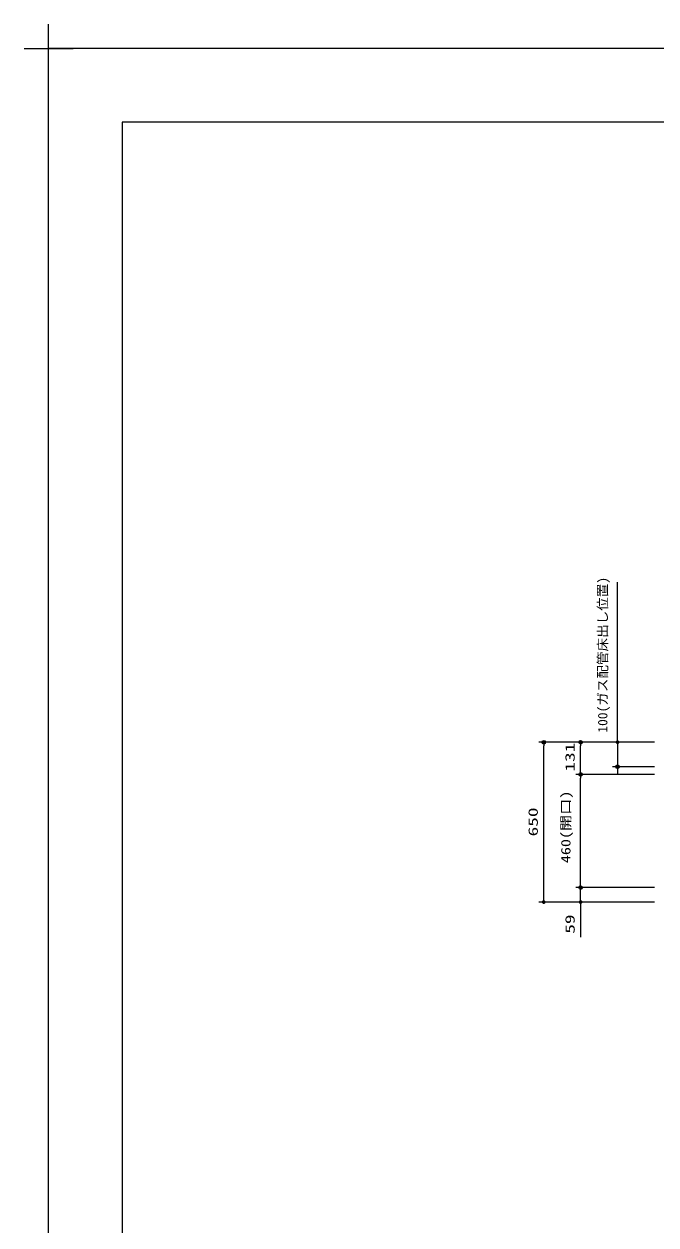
# Model space of a CAD drawing. Units: millimetres, scale not verified. Extents: x -9797 to 9797, y -4555 to 4555.
# Drawn here: x -9797 to -7228, y -328 to 4555 of the extents above; entities that cross this region are included whole.
import ezdxf
from ezdxf.enums import TextEntityAlignment as Align

# ---------------------------------------------------------------- set-up
doc = ezdxf.new("R2010")
doc.units = ezdxf.units.MM
doc.header["$LTSCALE"] = 30
doc.header["$PDMODE"] = 32
doc.header["$PDSIZE"] = 15
for name, color, linetype, lineweight in [('0-0_0', 7, 'Continuous', 25), ('0-3_寸法ﾚｲﾔｰ', 30, 'Continuous', 13), ('0-4_DEFPOINTS', 7, 'Continuous', 25), ('0-6_図面枠', 3, 'Continuous', 15), ('0-8_一般', 7, 'Continuous', 5)]:
    doc.layers.add(name, color=color, linetype=linetype, lineweight=lineweight)
doc.styles.add('ＭＳ ゴシック', font='')
doc.styles.get('ＭＳ ゴシック').set_extended_font_data('MS Gothic')

# ---------------------------------------------------------------- blocks, each defined once
blk = doc.blocks.new('_DOT')
at = {"layer": '0-0_0', "color": 30}
blk.add_line((-15, 0), (-30, 0), dxfattribs=at)
for points in [[(0, 0), (-15, 0), (-14.88, 1.88)], [(0, 0), (-14.88, -1.88), (-15, 0)], [(0, 0), (-14.88, 1.88), (-14.53, 3.73)], [(0, 0), (-14.53, -3.73), (-14.88, -1.88)], [(0, 0), (-14.53, 3.73), (-13.95, 5.52)], [(0, 0), (-13.95, -5.52), (-14.53, -3.73)], [(0, 0), (-13.95, 5.52), (-13.14, 7.23)], [(0, 0), (-13.14, -7.23), (-13.95, -5.52)], [(0, 0), (-13.14, 7.23), (-12.14, 8.82)], [(0, 0), (-12.14, -8.82), (-13.14, -7.23)], [(0, 0), (-12.14, 8.82), (-10.93, 10.27)], [(0, 0), (-10.93, -10.27), (-12.14, -8.82)], [(0, 0), (-10.93, 10.27), (-9.56, 11.56)], [(0, 0), (-9.56, -11.56), (-10.93, -10.27)], [(0, 0), (-9.56, 11.56), (-8.04, 12.66)], [(0, 0), (-8.04, -12.66), (-9.56, -11.56)], [(0, 0), (-8.04, 12.66), (-6.39, 13.57)], [(0, 0), (-6.39, -13.57), (-8.04, -12.66)], [(0, 0), (-6.39, 13.57), (-4.64, 14.27)], [(0, 0), (-4.64, -14.27), (-6.39, -13.57)], [(0, 0), (-4.64, 14.27), (-2.81, 14.73)], [(0, 0), (-2.81, -14.73), (-4.64, -14.27)], [(0, 0), (-2.81, 14.73), (-0.94, 14.97)], [(0, 0), (-0.94, -14.97), (-2.81, -14.73)], [(0, 0), (-0.94, 14.97), (0.94, 14.97)], [(0, 0), (0.94, -14.97), (-0.94, -14.97)], [(0, 0), (0.94, 14.97), (2.81, 14.73)], [(0, 0), (2.81, 14.73), (4.64, 14.27)], [(0, 0), (4.64, 14.27), (6.39, 13.57)], [(0, 0), (6.39, 13.57), (8.04, 12.66)], [(0, 0), (8.04, 12.66), (9.56, 11.56)], [(0, 0), (9.56, 11.56), (10.93, 10.27)], [(0, 0), (10.93, 10.27), (12.14, 8.82)], [(0, 0), (12.14, 8.82), (13.14, 7.23)], [(0, 0), (13.14, 7.23), (13.95, 5.52)], [(0, 0), (13.95, 5.52), (14.53, 3.73)], [(0, 0), (14.53, 3.73), (14.88, 1.88)], [(0, 0), (14.88, 1.88), (15, 0)], [(0, 0), (2.81, -14.73), (0.94, -14.97)], [(0, 0), (4.64, -14.27), (2.81, -14.73)], [(0, 0), (6.39, -13.57), (4.64, -14.27)], [(0, 0), (8.04, -12.66), (6.39, -13.57)], [(0, 0), (9.56, -11.56), (8.04, -12.66)], [(0, 0), (10.93, -10.27), (9.56, -11.56)], [(0, 0), (12.14, -8.82), (10.93, -10.27)], [(0, 0), (13.14, -7.23), (12.14, -8.82)], [(0, 0), (13.95, -5.52), (13.14, -7.23)], [(0, 0), (14.53, -3.73), (13.95, -5.52)], [(0, 0), (14.88, -1.88), (14.53, -3.73)], [(0, 0), (15, 0), (14.88, -1.88)]]:
    blk.add_solid(points, dxfattribs=at)
blk = doc.blocks.new('グループ-13-1')
at = {"layer": '0-8_一般'}
for p, q in [((372249.8, -84177), (372249.8, -80193)), ((370257.8, -82185), (374241.7, -82185))]:
    blk.add_line(p, q, dxfattribs=at)

msp = doc.modelspace()

# ---------------------------------------------------------------- linework, layer by layer
at = {"layer": '0-3_寸法ﾚｲﾔｰ'}
for p, q in [((-7384.02, 1635), (-7384.02, 2285.57)), ((-7384.02, 1650), (-7384.02, 1665)), ((-7234.02, 1635), (-7704.02, 1635)), ((-7684.02, 1000), (-7684.02, 1620)), ((-7234.02, 1635), (-7554.02, 1635)), ((-7534.02, 1519), (-7534.02, 1620)), ((-7234.02, 1635), (-7404.02, 1635)), ((-7384.02, 1635), (-7384.02, 1535)), ((-7234.02, 1535), (-7404.02, 1535)), ((-7384.02, 1520), (-7384.02, 1505)), ((-7234.02, 1504), (-7554.02, 1504)), ((-7234.02, 1504), (-7554.02, 1504)), ((-7534.02, 1059), (-7534.02, 1489)), ((-7234.02, 1044), (-7554.02, 1044)), ((-7234.02, 1044), (-7554.02, 1044)), ((-7534.02, 1059), (-7534.02, 1074)), ((-7534.02, 985), (-7534.02, 1044)), ((-7234.02, 985), (-7704.02, 985)), ((-7234.02, 985), (-7554.02, 985)), ((-7534.02, 985), (-7534.02, 841.91)), ((-7534.02, 970), (-7534.02, 955))]:
    msp.add_line(p, q, dxfattribs=at)
at = {"layer": '0-4_DEFPOINTS'}
for p in [(2902.77, 4455), (-9697.23, -4455)]:
    msp.add_line(p, (-9697.23, 4455), dxfattribs=at)
for p in [(-7684.02, 1635), (-7534.02, 1635), (-7384.02, 1535), (-7534.02, 1504), (-7534.02, 1044)]:
    msp.add_point(p, dxfattribs=at)
at = {"layer": '0-6_図面枠'}
msp.add_lwpolyline([(-9397.23, -4155), (2602.77, -4155), (2602.77, 4155), (-9397.23, 4155)], close=True, dxfattribs=at)

# ---------------------------------------------------------------- block references
at = {"layer": '0-3_寸法ﾚｲﾔｰ', "xscale": 0.5, "yscale": 0.5}
for p, rotation in [((-7684.02, 1635), 90), ((-7534.02, 1635), 90), ((-7384.02, 1635), 270), ((-7534.02, 1504), 270), ((-7384.02, 1535), 90), ((-7534.02, 1504), 90), ((-7534.02, 1044), 270), ((-7534.02, 1044), 270), ((-7684.02, 985), 270), ((-7534.02, 985), 90)]:
    msp.add_blockref('_DOT', p, dxfattribs=dict(at, rotation=rotation))
at = {"layer": '0-4_DEFPOINTS', "xscale": 0.05, "yscale": 0.05}
msp.add_blockref('グループ-13-1', (-28309.72, 8564.25), dxfattribs=at)

# ---------------------------------------------------------------- texts
at = {"layer": '0-3_寸法ﾚｲﾔｰ', "style": 'ＭＳ ゴシック'}
for s, height, width, p in [('100(ガス配管床出し位置)', 38.48, 1.05, (-7413.76, 1673.57)), ('131', 38.49, 1.5, (-7546.62, 1515.21)), ('460(開口)', 38.49, 1.25, (-7563.76, 1143.14)), ('650', 38.49, 1.5, (-7696.62, 1251.91)), ('59', 38.49, 1.5, (-7546.62, 856.19))]:
    msp.add_text(s, height=height, rotation=90, dxfattribs=dict(at, width=width)).set_placement(p, align=Align.BOTTOM_LEFT)

doc.saveas('drawing.dxf')
